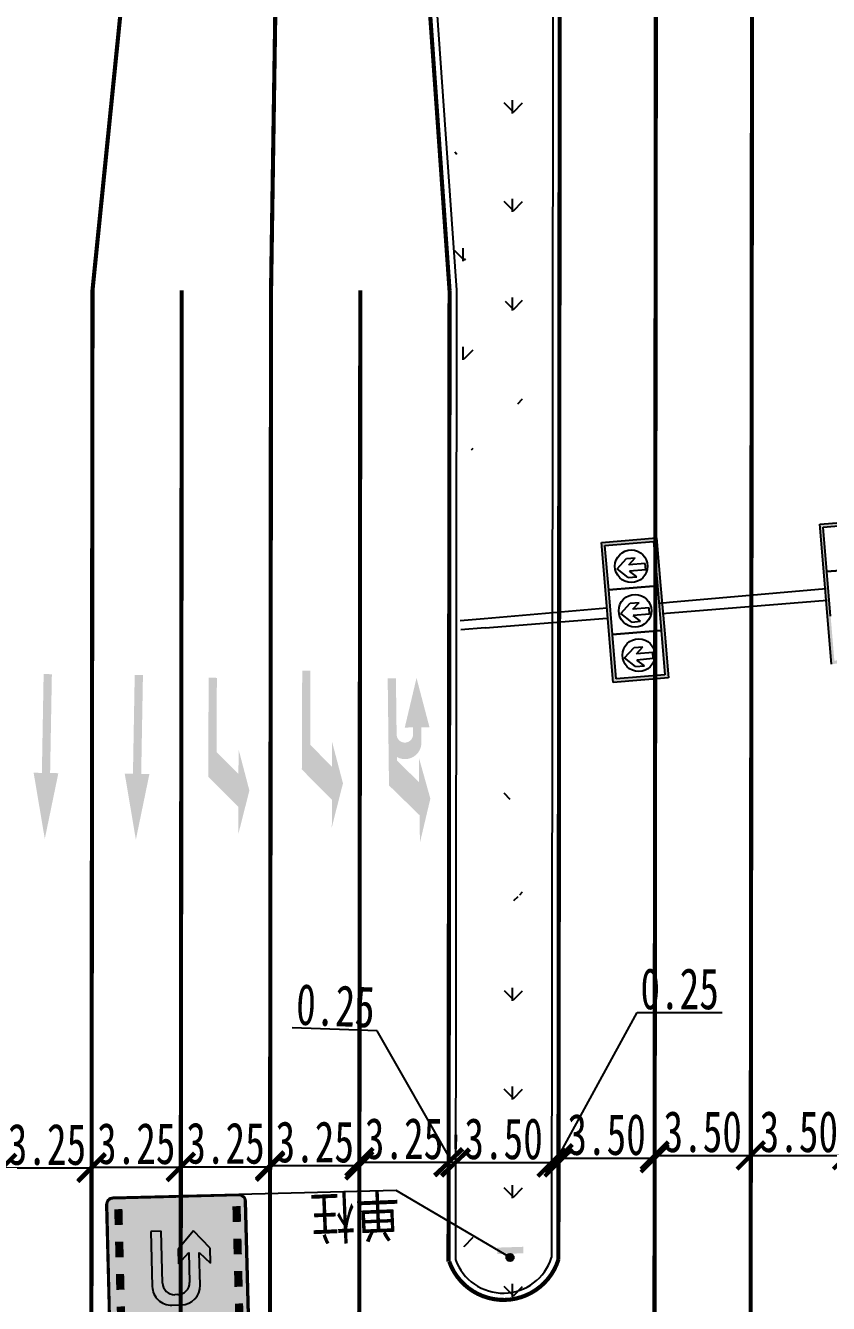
# Model space of a CAD drawing. Extents: x 54765 to 55687, y 61529 to 62330.
# Drawn here: x 55395.81 to 55425.04, y 61882.66 to 61929.21 of the extents above; entities that cross this region are included whole.
import ezdxf

# ---------------------------------------------------------------- set-up
doc = ezdxf.new("R2010")
doc.units = 0
doc.header["$LTSCALE"] = 10
doc.linetypes.add('JTSS01', pattern=[6, 2, -4])
doc.layers.get('0').update_dxf_attribs({"color": 251, "linetype": 'CONTINUOUS', "lineweight": 0})
doc.layers.get('DEFPOINTS').update_dxf_attribs({"linetype": 'CONTINUOUS'})
for name, color, linetype in [('@-交通信号', 7, 'CONTINUOUS'), ('@-交通标志', 7, 'CONTINUOUS'), ('@-设计标注', 7, 'CONTINUOUS'), ('道路绿化带', 3, 'CONTINUOUS')]:
    doc.layers.add(name, color=color, linetype=linetype)
doc.layers.add('@-道路标线', color=7, linetype='CONTINUOUS', lineweight=0)
doc.styles.get("Standard").update_dxf_attribs({"font": 'simhei.ttf', "width": 0.7, "height": 1.5})
doc.styles.add('黑体', font='simhei.ttf')
doc.dimstyles.get("Standard").update_dxf_attribs({"dimtxt": 3, "dimasz": 1, "dimexe": 1, "dimexo": 0.5, "dimgap": 0.1, "dimtad": 1, "dimdsep": 46, "dimtxsty": 'Standard', "dimblk": 'OBLIQUE', "dimcen": 0.09, "dimadec": 0, "dimazin": 1, "dimtfac": 1, "dimtofl": 0, "dimtmove": 0, "dimatfit": 2, "dimfxl": 1, "dimtolj": 1, "dimtzin": 0, "dimarcsym": 0})

# ---------------------------------------------------------------- blocks, each defined once
blk = doc.blocks.new('A$C5A7E11EF')
for p, q in [((0, 0.96), (0.5, 1.5)), ((0.5, 1.5), (1, 0.96)), ((0, 0.96), (0, 0.5)), ((0, 0.5), (0.335, 0.862)), ((0.335, 0), (0.335, 0.862)), ((0.665, 0.862), (1, 0.5)), ((0.665, 0), (0.665, 0.862)), ((1, 0.96), (1, 0.5)), ((0.335, 0), (0.665, 0))]:
    blk.add_line(p, q)
at = {"layer": 'DEFPOINTS', "color": 0, "linetype": 'ByBlock'}
for p in [(0, 0.96), (1, 0.96), (0.335, 0), (0.665, 0)]:
    blk.add_point(p, dxfattribs=at)
blk = doc.blocks.new('A$C57464AE3')
at = {"xscale": 40, "yscale": 40, "zscale": 40}
blk.add_blockref('A$C5A7E11EF', (0, 0), dxfattribs=at)
blk = doc.blocks.new('A$C284C4AF0')
blk.add_blockref('A$C57464AE3', (0, 0))
blk = doc.blocks.new('A$C6DDB773E')
at = {"layer": '@-交通信号'}
h = blk.add_hatch(color=256, dxfattribs=at)
h.paths.add_polyline_path([(3050, 6842), (3050, 6261), (3050, 5719), (3050, 5138), (2379, 5138), (2379, 5719), (2379, 6261), (2379, 6842)])
h.paths.add_polyline_path([(3010, 6803), (3010, 6261), (3010, 5719), (3010, 5177), (2418, 5177), (2418, 5719), (2418, 6261), (2418, 6803)], flags=16)
h = blk.add_hatch(color=256, dxfattribs=at)
h.paths.add_polyline_path([(5707, 6842), (5707, 6261), (5707, 5719), (5707, 5138), (5036, 5138), (5036, 5719), (5036, 6261), (5036, 6842)])
h.paths.add_polyline_path([(5667, 6803), (5667, 6261), (5667, 5719), (5667, 5177), (5075, 5177), (5075, 5719), (5075, 6261), (5075, 6803)], flags=16)
for p, q in [((2379, 6842), (3050, 6842)), ((2379, 6261), (2379, 6842)), ((3050, 6842), (3050, 6261)), ((5036, 6842), (5707, 6842)), ((5036, 6261), (5036, 6842)), ((2418, 6803), (3010, 6803)), ((2418, 6261), (2418, 6803)), ((3010, 6803), (3010, 6261)), ((5075, 6803), (5667, 6803)), ((5075, 6261), (5075, 6803)), ((2379, 5719), (2379, 6261)), ((2418, 5719), (2418, 6261)), ((3010, 6261), (2418, 6261)), ((2418, 6261), (3010, 6261)), ((3010, 6261), (3010, 5719)), ((3050, 6261), (3050, 5719)), ((5036, 5719), (5036, 6261)), ((5075, 5719), (5075, 6261)), ((5667, 6261), (5075, 6261)), ((5075, 6261), (5667, 6261)), ((5047, 6052), (3140, 6046)), ((884, 6039), (589, 6038)), ((884, 5928), (589, 5929)), ((2377, 6043), (884, 6039)), ((2370, 5918), (884, 5923)), ((3140, 6046), (3025, 6045)), ((3140, 5916), (3039, 5916)), ((5048, 5912), (3140, 5916)), ((2379, 5138), (2379, 5719)), ((2418, 5177), (2418, 5719)), ((2418, 5719), (3010, 5719)), ((3010, 5719), (2418, 5719)), ((3010, 5719), (3010, 5177)), ((3050, 5719), (3050, 5138)), ((5036, 5138), (5036, 5719)), ((3050, 5138), (2379, 5138)), ((3010, 5177), (2418, 5177))]:
    blk.add_line(p, q, dxfattribs=at)
for centre in [(2715, 6525), (2715, 5983), (2715, 5441)]:
    blk.add_circle(centre, 198, dxfattribs=at)
at = {"layer": '@-交通信号', "xscale": 5.759999999951104, "yscale": 5.759999999951104, "zscale": 5.759999999951104, "rotation": 90}
for p in [(2887, 6391), (2887, 5849), (2887, 5307)]:
    blk.add_blockref('A$C284C4AF0', p, dxfattribs=at)
blk = doc.blocks.new('*U41')
blk.add_hatch(color=256).paths.add_polyline_path([(-4.8, 6.91, -0.414214), (0.2, 11.91), (1.49, 11.91, -0.414214), (6.49, 6.91), (6.49, -14.66), (10.8, -14.66), (10.8, 8.22, 0.414214), (2.8, 16.22), (-1.11, 16.22, 0.414214), (-9.11, 8.22), (-9.11, -5.46), (-13.67, -0.9), (-13.67, -7.13), (-6.91, -14.5), (-0.32, -6.95), (-0.32, -0.9), (-4.8, -5.46)])
at = {"color": 7}
for p, q in [((2.8, 16.22), (-1.11, 16.22)), ((0.2, 11.91), (1.49, 11.91)), ((-9.11, 8.22), (-9.11, -5.46)), ((-4.8, -5.46), (-4.8, 6.91)), ((6.49, 6.91), (6.49, -14.66)), ((10.8, -14.66), (10.8, 8.22)), ((-9.11, -5.46), (-13.67, -0.9)), ((-13.67, -0.9), (-13.67, -7.13)), ((-0.32, -0.9), (-4.8, -5.46)), ((-0.32, -6.95), (-0.32, -0.9)), ((-13.67, -7.13), (-6.91, -14.5)), ((-6.91, -14.5), (-0.32, -6.95))]:
    blk.add_line(p, q, dxfattribs=at)
blk.add_line((6.49, -14.66), (10.8, -14.66))
at = {"const_width": 3.42}
for points in [[(-25.1, 22.78), (-25.1, 16.23)], [(24.05, 22.78), (24.05, 16.23)], [(-25.1, 9.28), (-25.1, 2.73)], [(24.05, 9.28), (24.05, 2.73)], [(-25.1, -4.22), (-25.1, -10.77)], [(24.05, -4.22), (24.05, -10.77)], [(-25.1, -17.72), (-25.1, -24.27)], [(24.05, -17.72), (24.05, -24.27)]]:
    blk.add_lwpolyline(points, dxfattribs=at)
at = {"color": 7}
for centre, radius, start, end in [((-1.11, 8.22), 8, 90, 180), ((2.8, 8.22), 8, 0, 90), ((0.2, 6.91), 5, 90, 180), ((1.49, 6.91), 5, 0, 90)]:
    blk.add_arc(centre, radius, start, end, dxfattribs=at)
blk = doc.blocks.new('A$C397027C1')
at = {"layer": '@-交通标志'}
h = blk.add_hatch(color=255, dxfattribs=at)
edge = h.paths.add_edge_path(flags=0)
edge.add_arc((0.06, 0.06), 0.05, 180, 270)
edge.add_line((0.06, 0.01), (1.14, 0.01))
edge.add_arc((1.14, 0.06), 0.05, 270, 360)
edge.add_line((1.19, 0.06), (1.19, 1.14))
edge.add_arc((1.14, 1.14), 0.05, 360, 450)
edge.add_line((1.14, 1.19), (0.06, 1.19))
edge.add_arc((0.06, 1.14), 0.05, 90, 180)
edge.add_line((0.01, 1.14), (0.01, 0.06))
edge = h.paths.add_edge_path(flags=0)
edge.add_arc((0.06, 0.06), 0.06, 180, 270)
edge.add_line((0.06, 0), (1.14, 0))
edge.add_arc((1.14, 0.06), 0.06, 270, 360)
edge.add_line((1.2, 0.06), (1.2, 1.14))
edge.add_arc((1.14, 1.14), 0.06, 360, 450)
edge.add_line((1.14, 1.2), (0.06, 1.2))
edge.add_arc((0.06, 1.14), 0.06, 90, 180)
edge.add_line((0, 1.14), (0, 0.06))
h = blk.add_hatch(color=5, dxfattribs=at)
edge = h.paths.add_edge_path(flags=0)
edge.add_arc((0.06, 0.06), 0.05, 180, 270)
edge.add_line((0.06, 0.01), (1.14, 0.01))
edge.add_arc((1.14, 0.06), 0.05, 270, 360)
edge.add_line((1.19, 0.06), (1.19, 1.14))
edge.add_arc((1.14, 1.14), 0.05, 360, 450)
edge.add_line((1.14, 1.19), (0.06, 1.19))
edge.add_arc((0.06, 1.14), 0.05, 90, 180)
edge.add_line((0.01, 1.14), (0.01, 0.06))
at = {"layer": '@-交通标志', "elevation": 0}
blk.add_lwpolyline([(0, 0.06, 0.414214), (0.06, 0), (1.14, 0, 0.414214), (1.2, 0.06), (1.2, 1.14, 0.414214), (1.14, 1.2), (0.06, 1.2, 0.414214), (0, 1.14)], format="xyb", close=True, dxfattribs=at)
at = {"layer": '@-交通标志', "color": 5, "elevation": 0}
blk.add_lwpolyline([(0.01, 0.06, 0.414214), (0.06, 0.01), (1.14, 0.01, 0.414214), (1.19, 0.06), (1.19, 1.14, 0.414214), (1.14, 1.19), (0.06, 1.19, 0.414214), (0.01, 1.14)], format="xyb", close=True, dxfattribs=at)
at = {"layer": '@-交通标志', "xscale": 0.02057397914177272, "yscale": 0.02057397914177272, "zscale": 0.02057397914177272}
blk.add_blockref('*U41', (0.6, 0.6, 0), dxfattribs=at)
blk = doc.blocks.new('A$C61B13433')
at = {"layer": '@-交通标志', "linetype": 'ByBlock', "lineweight": -3}
for points in [[(0.132, 0, 1), (-0.132, 0, 1)], [(0.544, -0.235), (0.48, -0.008), (-0.44, -0.267), (-0.376, -0.495)]]:
    blk.add_hatch(color=14, dxfattribs=at).paths.add_polyline_path(points)
at = {"layer": '@-交通标志', "color": 14}
blk.add_circle((0, 0), 0.132, dxfattribs=at)
blk = doc.blocks.new('_ArchTick')
at = {"color": 0, "linetype": 'ByBlock', "lineweight": 70, "const_width": 0.15}
blk.add_lwpolyline([(-0.5, -0.5), (0.5, 0.5)], dxfattribs=at)
blk = doc.blocks.new('*D124')
at = {"layer": '@-设计标注', "color": 0, "lineweight": -2, "transparency": 16777216}
for p, q in [((55394.963, 61888.102), (55394.963, 61888.602)), ((55398.213, 61888.099), (55398.213, 61888.599)), ((55394.962, 61887.602), (55398.212, 61887.599))]:
    blk.add_line(p, q, dxfattribs=at)
at = {"layer": 'DEFPOINTS', "color": 0, "transparency": 16777216}
for p in [(55394.962, 61887.602), (55398.212, 61887.599), (55398.212, 61887.599)]:
    blk.add_point(p, dxfattribs=at)
at = {"layer": '@-设计标注', "color": 0, "lineweight": -2, "transparency": 16777216}
for p, rotation in [((55394.962, 61887.602), 179.9388925897917), ((55398.212, 61887.599), 359.9388925897917)]:
    blk.add_blockref('_ArchTick', p, dxfattribs=dict(at, rotation=rotation))
at = {"layer": '@-设计标注', "color": 0, "transparency": 16777216, "insert": (55396.588, 61888.45), "char_height": 1.5, "attachment_point": 5, "rotation": 359.9389}
blk.add_mtext('\\A1;3.25', dxfattribs=at)
blk = doc.blocks.new('*D125')
at = {"layer": '@-设计标注', "color": 0, "lineweight": -2, "transparency": 16777216}
for p, q in [((55398.213, 61888.306), (55398.211, 61886.632)), ((55401.463, 61888.302), (55401.461, 61886.628)), ((55398.212, 61887.632), (55401.462, 61887.628))]:
    blk.add_line(p, q, dxfattribs=at)
at = {"layer": 'DEFPOINTS', "color": 0, "transparency": 16777216}
for p in [(55398.213, 61888.806), (55401.463, 61888.802), (55401.462, 61887.628)]:
    blk.add_point(p, dxfattribs=at)
at = {"layer": '@-设计标注', "color": 0, "lineweight": -2, "transparency": 16777216}
for p, rotation in [((55398.212, 61887.632), 179.9388925897917), ((55401.462, 61887.628), 359.9388925897917)]:
    blk.add_blockref('_ArchTick', p, dxfattribs=dict(at, rotation=rotation))
at = {"layer": '@-设计标注', "color": 0, "transparency": 16777216, "insert": (55399.838, 61888.48), "char_height": 1.5, "attachment_point": 5, "rotation": 359.9389}
blk.add_mtext('\\A1;3.25', dxfattribs=at)
blk = doc.blocks.new('*D126')
at = {"layer": '@-设计标注', "color": 0, "lineweight": -2, "transparency": 16777216}
for p, q in [((55401.463, 61888.908), (55401.461, 61886.645)), ((55404.713, 61888.905), (55404.711, 61886.642)), ((55401.462, 61887.645), (55404.712, 61887.642))]:
    blk.add_line(p, q, dxfattribs=at)
at = {"layer": 'DEFPOINTS', "color": 0, "transparency": 16777216}
for p in [(55401.464, 61889.408), (55404.714, 61889.405), (55404.712, 61887.642)]:
    blk.add_point(p, dxfattribs=at)
at = {"layer": '@-设计标注', "color": 0, "lineweight": -2, "transparency": 16777216}
for p, rotation in [((55401.462, 61887.645), 179.9388925897917), ((55404.712, 61887.642), 359.9388925897917)]:
    blk.add_blockref('_ArchTick', p, dxfattribs=dict(at, rotation=rotation))
at = {"layer": '@-设计标注', "color": 0, "transparency": 16777216, "insert": (55403.088, 61888.494), "char_height": 1.5, "attachment_point": 5, "rotation": 359.9389}
blk.add_mtext('\\A1;3.25', dxfattribs=at)
blk = doc.blocks.new('*D127')
at = {"layer": '@-设计标注', "color": 0, "lineweight": -2, "transparency": 16777216}
for p, q in [((55404.714, 61889.43), (55404.711, 61886.691)), ((55407.964, 61889.427), (55407.961, 61886.688)), ((55404.712, 61887.691), (55407.962, 61887.688))]:
    blk.add_line(p, q, dxfattribs=at)
at = {"layer": 'DEFPOINTS', "color": 0, "transparency": 16777216}
for p in [(55404.714, 61889.93), (55407.964, 61889.927), (55407.962, 61887.688)]:
    blk.add_point(p, dxfattribs=at)
at = {"layer": '@-设计标注', "color": 0, "lineweight": -2, "transparency": 16777216}
for p, rotation in [((55404.712, 61887.691), 179.9388925897917), ((55407.962, 61887.688), 359.9388925897917)]:
    blk.add_blockref('_ArchTick', p, dxfattribs=dict(at, rotation=rotation))
at = {"layer": '@-设计标注', "color": 0, "transparency": 16777216, "insert": (55406.338, 61888.54), "char_height": 1.5, "attachment_point": 5, "rotation": 359.9389}
blk.add_mtext('\\A1;3.25', dxfattribs=at)
blk = doc.blocks.new('*D128')
at = {"layer": '@-设计标注', "color": 0, "lineweight": -2, "transparency": 16777216}
for p, q in [((55407.963, 61888.928), (55407.961, 61886.813)), ((55411.213, 61888.924), (55411.211, 61886.81)), ((55407.962, 61887.813), (55411.212, 61887.81))]:
    blk.add_line(p, q, dxfattribs=at)
at = {"layer": 'DEFPOINTS', "color": 0, "transparency": 16777216}
for p in [(55407.964, 61889.428), (55411.214, 61889.424), (55411.212, 61887.81)]:
    blk.add_point(p, dxfattribs=at)
at = {"layer": '@-设计标注', "color": 0, "lineweight": -2, "transparency": 16777216}
for p, rotation in [((55407.962, 61887.813), 179.9388925920941), ((55411.212, 61887.81), 359.9388925920941)]:
    blk.add_blockref('_ArchTick', p, dxfattribs=dict(at, rotation=rotation))
at = {"layer": '@-设计标注', "color": 0, "transparency": 16777216, "insert": (55409.588, 61888.661), "char_height": 1.5, "attachment_point": 5, "rotation": 359.9389}
blk.add_mtext('\\A1;3.25', dxfattribs=at)
blk = doc.blocks.new('*D129')
at = {"layer": '@-设计标注', "color": 0, "lineweight": -2, "transparency": 16777216}
for p, q in [((55415.212, 61887.782), (55415.213, 61888.953)), ((55418.712, 61887.778), (55418.713, 61888.95)), ((55415.212, 61887.953), (55418.712, 61887.95))]:
    blk.add_line(p, q, dxfattribs=at)
at = {"layer": 'DEFPOINTS', "color": 0, "transparency": 16777216}
for p in [(55418.712, 61887.95), (55415.212, 61887.282), (55418.712, 61887.278)]:
    blk.add_point(p, dxfattribs=at)
at = {"layer": '@-设计标注', "color": 0, "lineweight": -2, "transparency": 16777216}
for p, rotation in [((55415.212, 61887.953), 179.9388925921008), ((55418.712, 61887.95), 359.9388925921007)]:
    blk.add_blockref('_ArchTick', p, dxfattribs=dict(at, rotation=rotation))
at = {"layer": '@-设计标注', "color": 0, "transparency": 16777216, "insert": (55416.963, 61888.81), "char_height": 1.5, "attachment_point": 5, "rotation": 359.9389}
blk.add_mtext('\\A1;3.50', dxfattribs=at)
blk = doc.blocks.new('*D130')
at = {"layer": '@-设计标注', "color": 0, "lineweight": -2, "transparency": 16777216}
for p, q in [((55418.712, 61887.778), (55418.712, 61889.055)), ((55422.212, 61887.778), (55422.212, 61889.055)), ((55418.712, 61888.055), (55422.212, 61888.055))]:
    blk.add_line(p, q, dxfattribs=at)
at = {"layer": 'DEFPOINTS', "color": 0, "transparency": 16777216}
for p in [(55422.212, 61888.055), (55418.712, 61887.278), (55422.212, 61887.278)]:
    blk.add_point(p, dxfattribs=at)
at = {"layer": '@-设计标注', "color": 0, "lineweight": -2, "transparency": 16777216, "rotation": 180}
blk.add_blockref('_ArchTick', (55418.712, 61888.055), dxfattribs=at)
at = {"layer": '@-设计标注', "color": 0, "lineweight": -2, "transparency": 16777216}
blk.add_blockref('_ArchTick', (55422.212, 61888.055), dxfattribs=at)
at = {"layer": '@-设计标注', "color": 0, "transparency": 16777216, "insert": (55420.462, 61888.914), "char_height": 1.5, "attachment_point": 5}
blk.add_mtext('\\A1;3.50', dxfattribs=at)
blk = doc.blocks.new('*D131')
at = {"layer": '@-设计标注', "color": 0, "lineweight": -2, "transparency": 16777216}
for p, q in [((55422.211, 61888.555), (55422.21, 61887.059)), ((55425.713, 61888.552), (55425.711, 61887.055)), ((55422.211, 61888.059), (55425.712, 61888.055))]:
    blk.add_line(p, q, dxfattribs=at)
at = {"layer": 'DEFPOINTS', "color": 0, "transparency": 16777216}
for p in [(55422.212, 61889.055), (55425.714, 61889.052), (55425.712, 61888.055)]:
    blk.add_point(p, dxfattribs=at)
at = {"layer": '@-设计标注', "color": 0, "lineweight": -2, "transparency": 16777216}
for p, rotation in [((55422.211, 61888.059), 179.9388925725666), ((55425.712, 61888.055), 359.9388925725667)]:
    blk.add_blockref('_ArchTick', p, dxfattribs=dict(at, rotation=rotation))
at = {"layer": '@-设计标注', "color": 0, "transparency": 16777216, "insert": (55423.962, 61888.915), "char_height": 1.5, "attachment_point": 5, "rotation": 359.9389}
blk.add_mtext('\\A1;3.50', dxfattribs=at)
blk = doc.blocks.new('*D133')
at = {"layer": '@-设计标注', "color": 0, "lineweight": -2, "transparency": 16777216}
for p, q in [((55411.463, 61888.3), (55411.463, 61888.8)), ((55414.963, 61888.297), (55414.963, 61888.797)), ((55411.462, 61887.8), (55414.962, 61887.797))]:
    blk.add_line(p, q, dxfattribs=at)
at = {"layer": 'DEFPOINTS', "color": 0, "transparency": 16777216}
for p in [(55411.462, 61887.8), (55414.962, 61887.797), (55414.962, 61887.797)]:
    blk.add_point(p, dxfattribs=at)
at = {"layer": '@-设计标注', "color": 0, "lineweight": -2, "transparency": 16777216}
for p, rotation in [((55411.462, 61887.8), 179.9388925919814), ((55414.962, 61887.797), 359.9388925919815)]:
    blk.add_blockref('_ArchTick', p, dxfattribs=dict(at, rotation=rotation))
at = {"layer": '@-设计标注', "color": 0, "transparency": 16777216, "insert": (55413.213, 61888.657), "char_height": 1.5, "attachment_point": 5, "rotation": 359.9389}
blk.add_mtext('\\A1;3.50', dxfattribs=at)
blk = doc.blocks.new('*D134')
at = {"layer": '@-设计标注', "color": 0, "lineweight": -2, "transparency": 16777216}
for p, q in [((55408.604, 61892.588), (55405.516, 61892.703)), ((55411.337, 61887.805), (55408.604, 61892.588)), ((55411.231, 61888.309), (55411.25, 61888.809)), ((55411.481, 61888.3), (55411.5, 61888.8)), ((55411.462, 61887.8), (55411.212, 61887.81))]:
    blk.add_line(p, q, dxfattribs=at)
at = {"layer": 'DEFPOINTS', "color": 0, "transparency": 16777216}
for p in [(55411.212, 61887.81), (55411.212, 61887.81), (55411.462, 61887.8)]:
    blk.add_point(p, dxfattribs=at)
at = {"layer": '@-设计标注', "color": 0, "lineweight": -2, "transparency": 16777216}
for p, rotation in [((55411.212, 61887.81), 177.8566147624157), ((55411.462, 61887.8), 357.8566147624157)]:
    blk.add_blockref('_ArchTick', p, dxfattribs=dict(at, rotation=rotation))
at = {"layer": '@-设计标注', "color": 0, "transparency": 16777216, "insert": (55407.092, 61893.503), "char_height": 1.5, "attachment_point": 5, "rotation": 357.8566}
blk.add_mtext('\\A1;0.25', dxfattribs=at)
blk = doc.blocks.new('*D135')
at = {"layer": '@-设计标注', "color": 0, "lineweight": -2, "transparency": 16777216}
for p, q in [((55415.087, 61887.796), (55418.077, 61893.26)), ((55418.077, 61893.26), (55421.167, 61893.257)), ((55414.962, 61887.797), (55415.212, 61887.796)), ((55414.962, 61887.297), (55414.961, 61886.797)), ((55415.212, 61887.296), (55415.211, 61886.796))]:
    blk.add_line(p, q, dxfattribs=at)
at = {"layer": 'DEFPOINTS', "color": 0, "transparency": 16777216}
for p in [(55414.962, 61887.797), (55415.212, 61887.796), (55415.212, 61887.796)]:
    blk.add_point(p, dxfattribs=at)
at = {"layer": '@-设计标注', "color": 0, "lineweight": -2, "transparency": 16777216}
for p, rotation in [((55414.962, 61887.797), 179.9388925921), ((55415.212, 61887.796), 359.9388925921)]:
    blk.add_blockref('_ArchTick', p, dxfattribs=dict(at, rotation=rotation))
at = {"layer": '@-设计标注', "color": 0, "transparency": 16777216, "insert": (55419.623, 61894.117), "char_height": 1.5, "attachment_point": 5, "rotation": 359.9389}
blk.add_mtext('\\A1;0.25', dxfattribs=at)
blk = doc.blocks.new('*D146')
at = {"layer": '@-设计标注', "color": 0, "lineweight": -2, "transparency": 16777216}
for p, q in [((55390.352, 61885.698), (55382.447, 61883.703)), ((55390.76, 61854.86), (55383.417, 61883.948)), ((55397.694, 61856.611), (55389.79, 61854.616))]:
    blk.add_line(p, q, dxfattribs=at)
at = {"layer": 'DEFPOINTS', "color": 0, "transparency": 16777216}
for p in [(55390.836, 61885.821), (55383.417, 61883.948), (55398.179, 61856.733)]:
    blk.add_point(p, dxfattribs=at)
at = {"layer": '@-设计标注', "color": 0, "lineweight": -2, "transparency": 16777216}
for p, rotation in [((55383.417, 61883.948), 104.1675444327804), ((55390.76, 61854.86), 284.1675444327804)]:
    blk.add_blockref('_ArchTick', p, dxfattribs=dict(at, rotation=rotation))
at = {"layer": '@-设计标注', "color": 0, "transparency": 16777216, "insert": (55387.921, 61869.614), "char_height": 1.5, "attachment_point": 5, "rotation": 284.1675}
blk.add_mtext('\\A1;30.00', dxfattribs=at)

msp = doc.modelspace()

# ---------------------------------------------------------------- hatches: boundary and pattern name
at = {"layer": '@-道路标线'}
for points in [[(55396.617, 61905.585), (55396.467, 61905.587), (55396.403, 61901.988), (55396.103, 61901.993), (55396.509, 61899.586), (55397.003, 61901.977), (55396.703, 61901.982), (55396.767, 61905.582)], [(55399.933, 61905.555), (55399.783, 61905.558), (55399.719, 61901.958), (55399.419, 61901.964), (55399.825, 61899.556), (55400.318, 61901.947), (55400.019, 61901.953), (55400.083, 61905.552)], [(55409.143, 61905.434), (55408.993, 61905.432), (55409.041, 61901.532), (55410.154, 61900.446), (55410.167, 61899.446), (55410.547, 61901.051), (55410.128, 61902.546), (55410.139, 61901.646), (55409.33, 61902.436), (55409.328, 61902.566, 0.57735), (55410.222, 61903.097), (55410.215, 61903.647), (55410.515, 61903.651), (55410.043, 61905.445), (55409.615, 61903.64), (55409.915, 61903.643), (55409.918, 61903.393, -1), (55409.318, 61903.386), (55409.293, 61905.436)]]:
    msp.add_hatch(color=7, dxfattribs=at).paths.add_polyline_path(points)
at = {"layer": '@-道路标线', "extrusion": (-9.90999e-17, 1.33866e-17, -1)}
for points in [[(-55402.624, 61905.451), (-55402.774, 61905.45), (-55402.763, 61902.75), (-55403.56, 61901.947), (-55403.564, 61902.847), (-55403.958, 61901.346), (-55403.552, 61899.747), (-55403.556, 61900.747), (-55402.46, 61901.851), (-55402.474, 61905.451)], [(-55406.031, 61905.713), (-55406.181, 61905.712), (-55406.171, 61903.012), (-55406.968, 61902.209), (-55406.971, 61903.109), (-55407.365, 61901.608), (-55406.959, 61900.009), (-55406.963, 61901.009), (-55405.867, 61902.113), (-55405.881, 61905.713)]]:
    msp.add_hatch(color=7, dxfattribs=at).paths.add_polyline_path(points)
at = {"layer": '道路绿化带'}
h = msp.add_hatch(dxfattribs=at)
h.set_pattern_fill('GRASS', color=256, scale=0.1, style=0)
h.set_pattern_definition([(90, (0, 0), (-1.79605, 1.79605), [0.47625, -3.11585]), (45, (0, 0), (-1.796051224, 1.796051224), [0.47625, -2.06375]), (135, (0, 0), (-1.796051224, -1.796051224), [0.47625, -2.06375])])
edge = h.paths.add_edge_path()
edge.add_line((55415.031, 61952.025), (55414.981, 61904.971))
edge.add_line((55409.033, 61954.575), (55411.495, 61919.573))
edge.add_line((55409.033, 61954.575), (55415.031, 61952.025))
edge.add_arc((55413.195, 61883.389), 1.846, 199.6713, 342.6767)
edge.add_line((55411.496, 61919.555), (55411.457, 61882.768))
edge.add_line((55414.981, 61904.97), (55414.957, 61882.839))

# ---------------------------------------------------------------- linework, layer by layer
at = {"layer": '@-交通标志'}
msp.add_line((55413.446, 61884.338, 0), (55409.303, 61886.784, 65.994), dxfattribs=at)
at = {"layer": '@-交通标志', "elevation": 65.994}
msp.add_lwpolyline([(55409.303, 61886.784), (55403.579, 61886.638)], dxfattribs=at)
at = {"layer": '@-道路标线', "color": 7, "linetype": 'JTSS01', "ltscale": 0.1, "flags": 128}
for points in [[(55402.06, 62213.555, 0.15, 0.15, 0), (55401.783, 61954.574, 0.15, 0.15, 0), (55398.246, 61919.569, 0.15, 0.15, 0), (55398.212, 61887.683, 0, 0, 0)], [(55405.56, 62213.552, 0.15, 0.15, 0), (55405.283, 61954.57, 0.15, 0.15, 0), (55404.746, 61919.562, 0.15, 0.15, 0), (55404.714, 61889.324, 0, 0, 0)]]:
    msp.add_lwpolyline(points, format="xyseb", dxfattribs=at)
at = {"layer": '@-道路标线', "color": 7, "linetype": 'JTSS01', "ltscale": 0.1, "const_width": 0.15, "flags": 128}
for points in [[(55419.06, 62213.537), (55418.685, 61861.917)], [(55422.56, 62213.533), (55422.186, 61862.823)], [(55401.496, 61919.566), (55401.463, 61888.503)], [(55407.996, 61919.559), (55407.965, 61890.145)]]:
    msp.add_lwpolyline(points, dxfattribs=at)
at = {"layer": '@-道路标线', "color": 7, "linetype": 'Continuous', "const_width": 0.15, "flags": 128}
for points in [[(55408.783, 61954.558), (55411.246, 61919.555)], [(55415.281, 61952.025), (55415.231, 61904.97)], [(55411.246, 61919.555), (55411.208, 61884.182)], [(55415.231, 61904.97), (55415.208, 61884.263)], [(55407.965, 61890.145), (55407.932, 61859.195)], [(55404.714, 61889.324), (55404.681, 61858.375)], [(55401.463, 61888.503), (55401.43, 61857.535)], [(55398.212, 61887.683), (55398.179, 61856.733)]]:
    msp.add_lwpolyline(points, dxfattribs=at)
msp.add_lwpolyline([(55411.235, 61884.183, 0.719933), (55415.209, 61884.264)], format="xyb", dxfattribs=at)
at = {"layer": '道路绿化带', "flags": 128}
for points in [[(55409.033, 61954.575), (55411.495, 61919.573)], [(55415.031, 61952.025), (55414.981, 61904.971)], [(55411.496, 61919.555), (55411.458, 61884.266)], [(55414.981, 61904.97), (55414.959, 61884.338)]]:
    msp.add_lwpolyline(points, dxfattribs=at)
at = {"layer": '道路绿化带'}
msp.add_arc((55413.196, 61884.887), 1.846, 199.6713, 342.6767, dxfattribs=at)

# ---------------------------------------------------------------- block references
at = {"layer": '@-交通信号', "xscale": 0.0029999994951739, "yscale": 0.003000000170604, "zscale": 0.0030000000000427, "rotation": 4.789532815063908}
msp.add_blockref('A$C6DDB773E', (55411.38, 61889.329), dxfattribs=at)
at = {"layer": '@-交通标志', "xscale": 4.255540096608455, "yscale": 4.255540096608455, "zscale": 4.255540096608455, "rotation": 181.4572268106962}
msp.add_blockref('A$C397027C1', (55403.834, 61886.645, 65.994), dxfattribs=at)
at = {"layer": '@-交通标志', "rotation": 166.0784653145044}
msp.add_blockref('A$C61B13433', (55413.446, 61884.338, 0), dxfattribs=at)

# ---------------------------------------------------------------- texts
at = {"layer": '@-交通标志', "color": 0, "style": '黑体', "width": 0.8}
msp.add_text('单柱', height=1.5, rotation=182.3655, dxfattribs=at).set_placement((55409.423, 61886.648, 65.994))

# ---------------------------------------------------------------- dimensions: what is measured, and where the dimension line sits
at = {"layer": '@-设计标注'}
for base, p1, p2, angle, picture, middle in [((55415.212, 61887.796), (55414.962, 61887.797), (55415.212, 61887.796), 359.9389, '*D135', (55418.177, 61893.26)), ((55411.212, 61887.81), (55411.462, 61887.8), (55411.212, 61887.81), 177.8566, '*D134', (55408.504, 61892.592))]:
    dim = msp.add_linear_dim(base=base, p1=p1, p2=p2, angle=angle, dimstyle='Standard', override={"dimtxt": 1.5, "dimzin": 0, "dimblk": 'ArchTick', "dimtix": 1, "dimtmove": 1}, dxfattribs=at)
    dim.commit()
    dim.dimension.update_dxf_attribs({"geometry": picture, "text_midpoint": middle, "dimtype": 161})
for p1, p2, distance, picture, middle in [((55404.714, 61889.93), (55407.964, 61889.927), -2.239, '*D127', (55406.338, 61888.54)), ((55407.964, 61889.428), (55411.214, 61889.424), -1.614, '*D128', (55409.588, 61888.661)), ((55411.462, 61887.8), (55414.962, 61887.797), 0, '*D133', (55413.213, 61888.657)), ((55415.212, 61887.282), (55418.712, 61887.278), 0.672, '*D129', (55416.963, 61888.81)), ((55418.712, 61887.278), (55422.212, 61887.278), 0.777, '*D130', (55420.462, 61888.914)), ((55422.212, 61889.055), (55425.714, 61889.052), -0.997, '*D131', (55423.962, 61888.915)), ((55394.962, 61887.602), (55398.212, 61887.599), 0, '*D124', (55396.588, 61888.45)), ((55398.213, 61888.806), (55401.463, 61888.802), -1.174, '*D125', (55399.838, 61888.48)), ((55401.464, 61889.408), (55404.714, 61889.405), -1.763, '*D126', (55403.088, 61888.494)), ((55398.179, 61856.733), (55390.836, 61885.821), 7.652, '*D146', (55387.921, 61869.614))]:
    dim = msp.add_aligned_dim(p1=p1, p2=p2, distance=distance, dimstyle='Standard', override={"dimtxt": 1.5, "dimzin": 0, "dimblk": 'ArchTick', "dimtix": 1, "dimtmove": 1}, dxfattribs=at)
    dim.commit()
    dim.dimension.update_dxf_attribs({"geometry": picture, "text_midpoint": middle})

doc.saveas('drawing.dxf')
